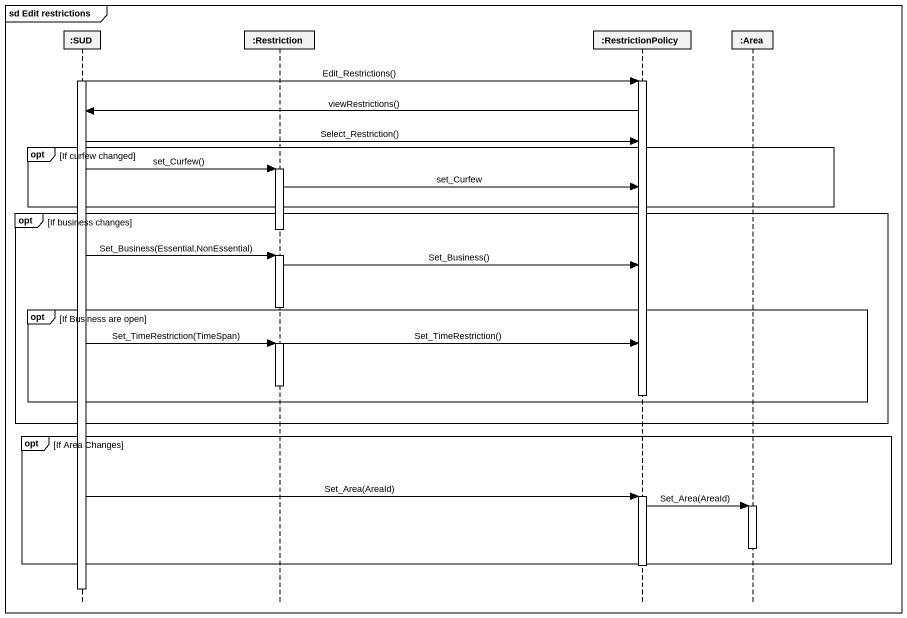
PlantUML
@startuml
mainframe sd Edit restrictions
hide footbox
participant ":SUD" as SUD
participant ":Restriction" as Restriction
participant ":RestrictionPolicy" as RestrictionPolicy
participant ":Area" as Area

activate SUD
SUD -> RestrictionPolicy : Edit_Restrictions()
activate RestrictionPolicy
RestrictionPolicy -> SUD : viewRestrictions()
SUD -> RestrictionPolicy : Select_Restriction()
opt If curfew changed
  SUD -> Restriction : set_Curfew()
  activate Restriction
  Restriction -> RestrictionPolicy : set_Curfew
end
opt If business changes
  deactivate Restriction
  SUD -> Restriction : Set_Business(Essential,NonEssential)
  activate Restriction
  Restriction -> RestrictionPolicy : Set_Business()
  deactivate Restriction
  opt If Business are open
    SUD -> Restriction : Set_TimeRestriction(TimeSpan)
    Restriction -> RestrictionPolicy : Set_TimeRestriction()
    activate Restriction
    deactivate Restriction
    deactivate RestrictionPolicy
  end
end
opt If Area Changes
  SUD -> RestrictionPolicy : Set_Area(AreaId)
  activate RestrictionPolicy
  RestrictionPolicy -> Area : Set_Area(AreaId)
  activate Area
  deactivate Area
end
deactivate RestrictionPolicy
deactivate SUD
@enduml
